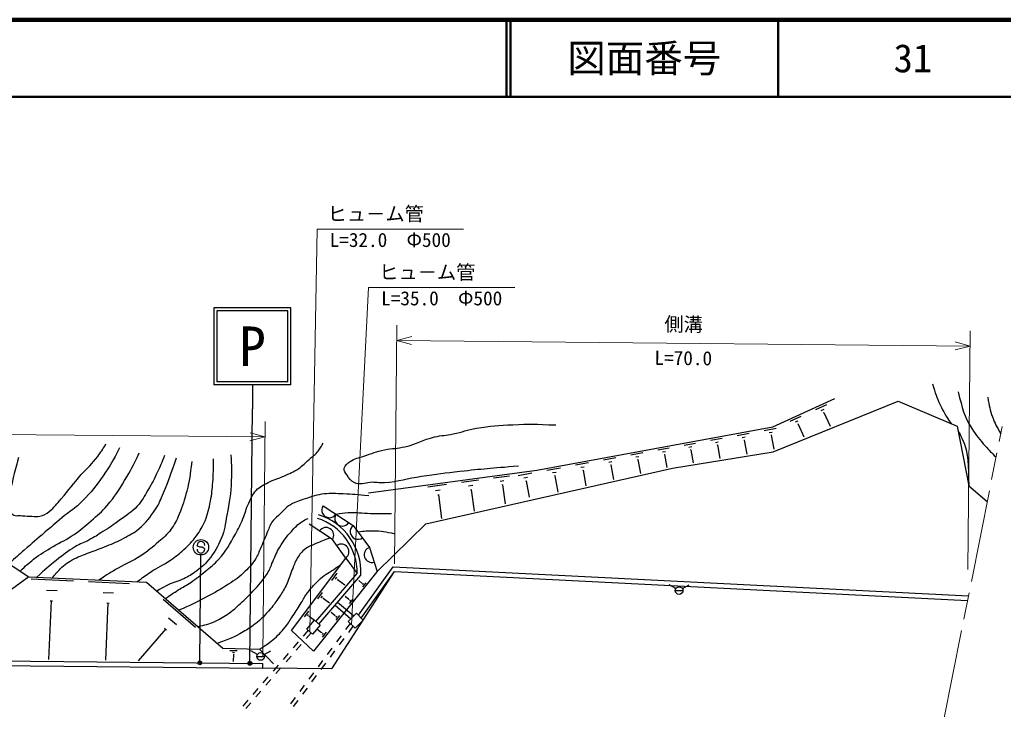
# Model space of a CAD drawing. Units: millimetres on the paper. Extents: x 40 to 680, y 20 to 380.
# Drawn here: x 445.5 to 573.2, y 290.5 to 380 of the extents above; entities that cross this region are included whole.
import ezdxf
from ezdxf.enums import TextEntityAlignment as Align

# ---------------------------------------------------------------- set-up
doc = ezdxf.new("R2010")
doc.units = ezdxf.units.MM
doc.header["$PDMODE"] = 32
doc.header["$PDSIZE"] = 0.5
doc.linetypes.add('CHAIN', pattern=[18.5, 12, -1.5, 3.5, -1.5])
for name, color, linetype, lineweight in [('S-BGD', 7, 'Continuous', 25), ('S-BMK', 2, 'CHAIN', 13), ('S-STR-HTXT', 7, 'Continuous', 13), ('S-STR-STRC', 7, 'Continuous', 25), ('S-TTL', 2, 'Continuous', 140), ('S-TTL-LINE', 7, 'Continuous', 50)]:
    doc.layers.add(name, color=color, linetype=linetype, lineweight=lineweight)
doc.layers.add('S-TTL-TXT', color=7, linetype='Continuous')
doc.styles.add('@ＭＳ ゴシック', font='')
doc.styles.add('ＭＳ ゴシック', font='')
doc.styles.get('@ＭＳ ゴシック').set_extended_font_data('@MS Gothic')
doc.styles.get('ＭＳ ゴシック').set_extended_font_data('MS Gothic')

msp = doc.modelspace()

# ---------------------------------------------------------------- linework, layer by layer
at = {"layer": 'S-BGD'}
for p, q in [((543.315, 327.138), (551.379, 330.808)), ((543.355, 323.888), (559.582, 330.474)), ((548.877, 329.395), (550.339, 330.06)), ((559.582, 330.474), (567.233, 327.241)), ((545.581, 327.894), (546.975, 328.529)), ((549.592, 329.279), (549.957, 329.445)), ((549.895, 328.976), (549.986, 329.018)), ((549.941, 328.997), (550.745, 327.229)), ((512.685, 321.541), (543.315, 327.138)), ((542.207, 326.681), (543.739, 326.961)), ((546.263, 327.784), (546.611, 327.943)), ((546.552, 327.495), (546.639, 327.535)), ((546.596, 327.515), (547.354, 325.85)), ((567.233, 327.241), (568.747, 319.506)), ((535.231, 325.406), (536.725, 325.679)), ((538.7, 326.04), (540.232, 326.32)), ((539.345, 325.762), (539.728, 325.832)), ((542.852, 326.403), (543.234, 326.473)), ((543.065, 326.047), (543.161, 326.064)), ((543.113, 326.055), (543.446, 324.233)), ((528.381, 324.155), (529.846, 324.423)), ((531.798, 324.779), (533.256, 325.045)), ((532.411, 324.515), (532.776, 324.581)), ((535.859, 325.135), (536.233, 325.203)), ((536.068, 324.787), (536.161, 324.804)), ((536.114, 324.796), (536.437, 323.03)), ((539.558, 325.406), (539.654, 325.423)), ((539.606, 325.415), (539.939, 323.593)), ((521.329, 322.866), (522.941, 323.161)), ((524.891, 323.517), (526.429, 323.798)), ((525.538, 323.238), (525.923, 323.308)), ((528.997, 323.889), (529.364, 323.956)), ((529.201, 323.548), (529.293, 323.564)), ((529.247, 323.556), (529.553, 321.88)), ((530.278, 321.788), (543.355, 323.888)), ((532.614, 324.175), (532.706, 324.192)), ((532.66, 324.184), (532.972, 322.474)), ((513.977, 321.523), (515.742, 321.846)), ((517.691, 322.202), (519.379, 322.51)), ((518.401, 321.895), (518.823, 321.973)), ((522.007, 322.574), (522.41, 322.647)), ((522.232, 322.198), (522.332, 322.217)), ((522.282, 322.208), (522.628, 320.315)), ((525.753, 322.88), (525.849, 322.898)), ((525.801, 322.889), (526.127, 321.106)), ((490.811, 318.562), (512.685, 321.541)), ((498.276, 314.554), (530.278, 321.788)), ((507.05, 320.521), (509.106, 320.802)), ((510.263, 320.844), (512.028, 321.167)), ((511.005, 320.524), (511.447, 320.605)), ((514.72, 321.203), (515.161, 321.283)), ((514.966, 320.792), (515.076, 320.812)), ((515.021, 320.802), (515.408, 318.683)), ((518.636, 321.502), (518.742, 321.522)), ((518.689, 321.512), (519.055, 319.507)), ((498.521, 319.36), (500.95, 319.691)), ((502.878, 319.953), (505.117, 320.258)), ((503.794, 319.508), (504.354, 319.584)), ((507.891, 320.112), (508.405, 320.182)), ((508.154, 319.625), (508.282, 319.642)), ((508.218, 319.633), (508.558, 317.134)), ((511.252, 320.113), (511.362, 320.133)), ((511.307, 320.123), (511.694, 318.004)), ((568.747, 319.506), (571.151, 317.465)), ((499.515, 318.877), (500.122, 318.96)), ((499.825, 318.301), (499.977, 318.322)), ((499.901, 318.311), (500.315, 315.27)), ((504.08, 318.977), (504.22, 318.996)), ((504.15, 318.987), (504.526, 316.222)), ((484.916, 316.898), (488.843, 314.343)), ((486.129, 312.523), (483.128, 314.535)), ((488.843, 314.343), (490.95, 311.502)), ((498.276, 314.554), (491.911, 308.307)), ((487.855, 310.119), (486.129, 312.523)), ((441.119, 311.337), (446.736, 307.677)), ((490.95, 311.502), (491.959, 308.355)), ((480.835, 300.711), (487.855, 310.119)), ((487.855, 310.119), (489.345, 308.101)), ((491.911, 308.307), (483.656, 298.035)), ((483.974, 301.873), (489.345, 308.101)), ((484.352, 301.547), (489.839, 307.909)), ((486.688, 308.137), (486.003, 307.219)), ((486.067, 295.745), (494.192, 308.365)), ((489.51, 302.685), (494.014, 308.975)), ((489.867, 302.325), (494.192, 308.365)), ((494.014, 308.975), (568.718, 305.212)), ((494.192, 308.365), (568.6, 304.617)), ((446.736, 307.677), (443.328, 305.215)), ((446.736, 307.677), (462.008, 306.982)), ((447.027, 307.413), (452.497, 307.164)), ((454.447, 307.076), (459.786, 306.833)), ((462.008, 306.982), (471.917, 298.399)), ((486.66, 307.622), (486.489, 307.392)), ((486.826, 307.364), (486.783, 307.307)), ((486.804, 307.336), (487.748, 306.631)), ((489.973, 306.846), (489.548, 307.188)), ((489.987, 306.863), (489.96, 306.829)), ((490.458, 306.899), (490.026, 306.361)), ((490.162, 306.805), (490.054, 306.671)), ((530.714, 306.142), (529.848, 306.642)), ((531.58, 306.142), (532.446, 306.642)), ((449.016, 305.952), (450.384, 305.89)), ((456.388, 305.65), (457.723, 305.589)), ((484.819, 305.632), (484.2, 304.803)), ((530.647, 305.892), (531.647, 305.892)), ((449.638, 304.554), (449.292, 296.945)), ((449.467, 304.562), (449.809, 304.546)), ((456.995, 304.285), (456.658, 296.87)), ((456.828, 304.293), (457.162, 304.277)), ((464.175, 304.775), (468.349, 301.159)), ((484.794, 305.167), (484.639, 304.959)), ((484.943, 304.934), (484.905, 304.882)), ((484.924, 304.908), (485.738, 304.301)), ((486.483, 304.017), (488.541, 302.242)), ((486.809, 304.395), (488.897, 302.595)), ((488.252, 304.741), (487.771, 305.128)), ((488.266, 304.759), (488.238, 304.723)), ((488.77, 304.798), (488.308, 304.224)), ((488.453, 304.698), (488.338, 304.554)), ((483.015, 303.215), (482.46, 302.471)), ((482.993, 302.797), (482.854, 302.611)), ((486.501, 302.6), (485.963, 303.032)), ((488.186, 301.89), (489.251, 302.947)), ((489.251, 302.947), (490.131, 302.059)), ((464.836, 302.376), (465.88, 301.472)), ((482.805, 300.9), (483.785, 302.036)), ((483.126, 302.588), (483.092, 302.542)), ((483.109, 302.565), (483.798, 302.051)), ((483.785, 302.036), (484.542, 301.383)), ((486.516, 302.619), (486.485, 302.581)), ((487.052, 302.66), (486.561, 302.049)), ((486.715, 302.553), (486.592, 302.401)), ((488.448, 301.626), (487.851, 300.824)), ((488.186, 301.89), (489.066, 301.003)), ((489.066, 301.003), (490.131, 302.059)), ((464.454, 300.88), (460.892, 296.768)), ((464.323, 300.993), (464.584, 300.767)), ((483.656, 298.035), (480.835, 300.711)), ((482.994, 300.737), (482.341, 299.98)), ((483.373, 300.411), (482.72, 299.653)), ((482.805, 300.9), (483.562, 300.247)), ((484.542, 301.383), (483.562, 300.247)), ((484.718, 300.421), (484.124, 300.899)), ((484.735, 300.441), (484.702, 300.4)), ((485.303, 300.484), (484.782, 299.836)), ((484.946, 300.371), (484.815, 300.209)), ((488.804, 301.267), (488.207, 300.465)), ((481.688, 299.223), (481.035, 298.465)), ((482.067, 298.896), (481.414, 298.139)), ((487.254, 300.022), (486.657, 299.219)), ((487.61, 299.662), (487.013, 298.86)), ((349.378, 297.697), (477.074, 296.434)), ((471.917, 298.399), (476.663, 298.292)), ((472.804, 298.129), (473.765, 298.108)), ((473.159, 297.881), (473.399, 297.875)), ((473.244, 297.639), (473.304, 297.637)), ((473.274, 297.638), (473.253, 296.702)), ((476.395, 297.593), (475.529, 298.093)), ((476.663, 298.292), (478.483, 296.4)), ((477.261, 297.593), (478.127, 298.093)), ((480.382, 297.708), (479.729, 296.951)), ((486.06, 298.417), (485.463, 297.615)), ((486.416, 298.058), (485.819, 297.256)), ((349.372, 297.097), (477.068, 295.834)), ((476.328, 297.343), (477.328, 297.343)), ((477.074, 296.434), (477.068, 295.834)), ((480.76, 297.382), (480.107, 296.624)), ((484.866, 296.812), (484.269, 296.01)), ((485.222, 296.453), (484.625, 295.651)), ((486.067, 295.745), (477.068, 295.834)), ((479.076, 296.194), (478.423, 295.436)), ((479.454, 295.867), (478.801, 295.11)), ((483.672, 295.208), (483.075, 294.406)), ((477.769, 294.679), (477.116, 293.922)), ((478.148, 294.352), (477.495, 293.595)), ((484.028, 294.849), (483.431, 294.047)), ((476.463, 293.164), (475.81, 292.407)), ((476.842, 292.838), (476.189, 292.081)), ((482.478, 293.603), (481.881, 292.801)), ((482.834, 293.244), (482.238, 292.442)), ((475.157, 291.65), (474.504, 290.893)), ((475.536, 291.323), (474.883, 290.566)), ((481.284, 291.999), (480.688, 291.197)), ((481.641, 291.64), (481.044, 290.838))]:
    msp.add_line(p, q, dxfattribs=at)
for centre, radius in [((531.147, 305.892), 0.5), ((476.828, 297.343), 0.5), ((475.42, 296.45), 0.15), ((475.42, 296.45), 0.12), ((475.42, 296.45), 0.09), ((475.42, 296.45), 0.06), ((475.42, 296.45), 0.03)]:
    msp.add_circle(centre, radius, dxfattribs=at)
for centre, radius, start, end in [((485.754, 316.352), 1, 146.95976, 326.95976), ((481.987, 308.237), 7.859, 357.60793, 72.69291), ((487.43, 315.262), 1, 146.95976, 326.95976), ((481.987, 308.237), 7.359, 358.94347, 72.69291), ((489.438, 313.54), 1, 126.55963, 306.55963), ((485.298, 313.08), 1, 326.1695, 146.1695), ((487.272, 310.931), 1, 305.66952, 125.66952), ((491.255, 310.549), 1, 107.77173, 287.77173)]:
    msp.add_arc(centre, radius, start, end, dxfattribs=at)
for points, knots in [([(564.044, 332.738), (564.426, 331.453), (564.549, 331.033), (565.033, 330.006), (565.504, 329.008), (565.738, 328.652), (566.46, 327.568)], [0, 0, 0, 0, 1, 1, 1, 2, 2, 2, 2]), ([(567.364, 331.678), (567.961, 329.489), (568.088, 328.596), (569.154, 326.921), (569.752, 325.981), (570.157, 325.496), (570.896, 324.661), (571.418, 324.071), (571.61, 323.868), (572.291, 323.205)], [0, 0, 0, 0, 1, 1, 1, 2, 2, 2, 3, 3, 3, 3]), ([(571.209, 330.984), (571.417, 329.799), (571.48, 329.392), (571.838, 328.429), (572.166, 327.544), (572.347, 327.215), (572.898, 326.258)], [0, 0, 0, 0, 1, 1, 1, 2, 2, 2, 2]), ([(510.273, 322.037), (506.613, 321.74), (505.644, 321.678), (502.689, 321.336), (500.745, 321.111), (499.653, 321.002), (497.719, 320.699), (495.823, 320.401), (494.788, 320.03), (492.876, 319.87), (492.156, 319.81), (491.748, 319.996), (491.028, 319.934), (490.615, 319.899), (490.395, 319.77), (489.981, 319.763), (489.571, 319.756), (489.303, 319.725), (488.945, 319.922), (488.497, 320.169), (488.296, 320.422), (488.029, 320.858), (487.829, 321.186), (487.613, 321.394), (487.671, 321.774), (487.739, 322.226), (488.083, 322.374), (488.447, 322.65), (489.039, 323.1), (489.518, 323.1), (490.219, 323.347), (491.254, 323.713), (491.834, 323.94), (492.908, 324.164), (493.924, 324.376), (494.523, 324.334), (495.536, 324.562), (497.087, 324.911), (497.851, 325.48), (499.4, 325.836), (500.329, 326.05), (500.874, 326.045), (501.809, 326.235), (503.002, 326.477), (503.638, 326.758), (504.836, 326.972), (506.667, 327.298), (507.718, 327.334), (509.576, 327.43), (511.743, 327.541), (512.51, 327.495), (515.131, 327.39)], [0, 0, 0, 0, 1, 1, 1, 2, 2, 2, 3, 3, 3, 4, 4, 4, 5, 5, 5, 6, 6, 6, 7, 7, 7, 8, 8, 8, 9, 9, 9, 10, 10, 10, 11, 11, 11, 12, 12, 12, 13, 13, 13, 14, 14, 14, 15, 15, 15, 16, 16, 16, 17, 17, 17, 17]), ([(567.347, 326.659), (567.618, 326.25), (567.676, 326.067), (567.859, 325.673), (568.885, 323.466), (568.644, 322.257), (568.747, 319.506)], [0, 0, 0, 0, 1, 1, 1, 2, 2, 2, 2]), ([(458.509, 324.432), (457.594, 322.689), (457.307, 322.141), (456.361, 320.786), (455.422, 319.441), (454.857, 318.701), (453.704, 317.535), (452.743, 316.564), (452.039, 316.205), (450.99, 315.33), (450.13, 314.613), (449.663, 314.194), (448.813, 313.464), (447.763, 312.561), (447.171, 312.058), (446.128, 311.146), (445.342, 310.459), (445.094, 310.241), (444.123, 309.379)], [0, 0, 0, 0, 1, 1, 1, 2, 2, 2, 3, 3, 3, 4, 4, 4, 5, 5, 5, 6, 6, 6, 6]), ([(445.397, 323.16), (445.014, 321.838), (444.895, 321.468), (444.661, 320.363), (444.494, 319.577), (444.351, 319.141), (444.293, 318.339), (444.264, 317.938), (444.3, 317.711), (444.33, 317.309), (444.371, 316.745), (444.15, 316.306), (444.514, 315.874), (444.853, 315.471), (445.315, 315.679), (445.838, 315.616), (446.339, 315.557), (446.623, 315.558), (447.126, 315.543), (447.528, 315.531), (447.767, 315.442), (448.156, 315.543), (448.673, 315.677), (448.957, 315.832), (449.371, 316.168), (450.049, 316.72), (450.337, 317.132), (450.916, 317.787), (451.978, 318.988), (452.479, 319.74), (453.529, 320.952), (454.341, 321.89), (454.929, 322.306), (455.663, 323.307), (456.111, 323.918), (456.271, 324.149), (456.73, 324.926)], [0, 0, 0, 0, 1, 1, 1, 2, 2, 2, 3, 3, 3, 4, 4, 4, 5, 5, 5, 6, 6, 6, 7, 7, 7, 8, 8, 8, 9, 9, 9, 10, 10, 10, 11, 11, 11, 12, 12, 12, 12]), ([(464.447, 304.87), (465.251, 305.41), (465.462, 305.554), (466.126, 305.972), (466.748, 306.364), (467.127, 306.536), (467.735, 306.949), (468.53, 307.488), (468.943, 307.836), (469.688, 308.442), (470.366, 308.994), (470.767, 309.289), (471.355, 309.936), (472.388, 311.075), (472.761, 311.884), (473.538, 313.211), (473.979, 313.965), (474.179, 314.416), (474.515, 315.222), (474.837, 315.995), (474.904, 316.475), (475.261, 317.233), (475.583, 317.915), (475.718, 318.353), (476.238, 318.899), (476.74, 319.427), (477.146, 319.593), (477.79, 319.933), (478.55, 320.335), (479.047, 320.409), (479.829, 320.766), (480.596, 321.117), (481.06, 321.264), (481.754, 321.743), (482.33, 322.141), (482.579, 322.458), (483.104, 322.921), (483.51, 323.278), (483.784, 323.432), (484.138, 323.84), (484.5, 324.256), (484.609, 324.46), (484.914, 325.018)], [0, 0, 0, 0, 1, 1, 1, 2, 2, 2, 3, 3, 3, 4, 4, 4, 5, 5, 5, 6, 6, 6, 7, 7, 7, 8, 8, 8, 9, 9, 9, 10, 10, 10, 11, 11, 11, 12, 12, 12, 13, 13, 13, 14, 14, 14, 14]), ([(445.586, 308.426), (446.374, 309.178), (446.625, 309.4), (447.344, 309.959), (448.269, 310.68), (448.86, 310.984), (449.859, 311.599), (450.913, 312.247), (451.58, 312.484), (452.601, 313.182), (453.515, 313.807), (453.974, 314.232), (454.806, 314.963), (455.651, 315.705), (456.165, 316.088), (456.898, 316.941), (457.905, 318.115), (458.352, 318.873), (459.159, 320.192), (459.982, 321.536), (460.228, 322.047), (461.053, 323.754)], [0, 0, 0, 0, 1, 1, 1, 2, 2, 2, 3, 3, 3, 4, 4, 4, 5, 5, 5, 6, 6, 6, 7, 7, 7, 7]), ([(464.332, 323.415), (463.93, 322.397), (463.811, 322.109), (463.428, 321.295), (462.986, 320.356), (462.718, 319.837), (462.184, 318.948), (461.679, 318.108), (461.466, 317.575), (460.799, 316.857), (460.019, 316.016), (459.432, 315.7), (458.509, 315.019), (457.684, 314.41), (457.195, 314.105), (456.333, 313.549), (455.637, 313.101), (455.251, 312.841), (454.523, 312.447), (453.855, 312.085), (453.425, 311.987), (452.771, 311.599), (451.744, 310.988), (451.224, 310.554), (450.283, 309.818), (449.256, 309.014), (448.923, 308.701), (447.758, 307.63)], [0, 0, 0, 0, 1, 1, 1, 2, 2, 2, 3, 3, 3, 4, 4, 4, 5, 5, 5, 6, 6, 6, 7, 7, 7, 8, 8, 8, 9, 9, 9, 9]), ([(449.778, 307.538), (450.201, 308.103), (450.361, 308.285), (450.795, 308.707), (451.425, 309.321), (451.844, 309.613), (452.62, 310.026), (453.363, 310.421), (453.832, 310.53), (454.615, 310.837), (455.482, 311.178), (455.987, 311.321), (456.846, 311.682), (457.717, 312.048), (458.208, 312.254), (459.043, 312.696), (459.84, 313.118), (460.309, 313.338), (461.004, 313.913), (462.006, 314.744), (462.418, 315.384), (463.167, 316.449), (463.697, 317.202), (463.805, 317.737), (464.181, 318.578), (464.953, 320.302), (465.13, 320.937), (465.872, 323.108)], [0, 0, 0, 0, 1, 1, 1, 2, 2, 2, 3, 3, 3, 4, 4, 4, 5, 5, 5, 6, 6, 6, 7, 7, 7, 8, 8, 8, 9, 9, 9, 9]), ([(472.937, 323.514), (473.04, 321.973), (473.049, 321.494), (473.004, 320.201), (472.942, 318.418), (472.767, 317.422), (472.43, 315.671), (472.2, 314.482), (472.173, 313.77), (471.686, 312.662), (471.181, 311.514), (470.846, 310.871), (470.063, 309.89), (469.474, 309.152), (469.035, 308.823), (468.272, 308.268), (467.66, 307.823), (467.268, 307.639), (466.581, 307.321), (465.807, 306.964), (465.312, 306.9), (464.553, 306.51), (464.071, 306.263), (463.897, 306.167), (463.351, 305.819)], [0, 0, 0, 0, 1, 1, 1, 2, 2, 2, 3, 3, 3, 4, 4, 4, 5, 5, 5, 6, 6, 6, 7, 7, 7, 8, 8, 8, 8]), ([(467.866, 322.635), (467.651, 320.843), (467.602, 320.28), (467.224, 318.815), (466.914, 317.618), (466.725, 316.945), (466.243, 315.806), (465.898, 314.99), (465.69, 314.523), (465.162, 313.812), (464.638, 313.107), (464.229, 312.806), (463.573, 312.223), (462.708, 311.454), (462.206, 311.035), (461.24, 310.398), (460.15, 309.679), (459.426, 309.469), (458.299, 308.809), (457.316, 308.232), (456.992, 308.026), (455.824, 307.263)], [0, 0, 0, 0, 1, 1, 1, 2, 2, 2, 3, 3, 3, 4, 4, 4, 5, 5, 5, 6, 6, 6, 7, 7, 7, 7]), ([(460.756, 307.039), (461.581, 307.661), (461.819, 307.83), (462.525, 308.302), (463.509, 308.96), (464.146, 309.194), (465.128, 309.857), (465.837, 310.335), (466.22, 310.632), (466.852, 311.209), (467.549, 311.845), (467.914, 312.241), (468.474, 313), (468.998, 313.709), (469.247, 314.15), (469.59, 314.961), (469.991, 315.908), (470.089, 316.49), (470.3, 317.496), (470.499, 318.447), (470.526, 318.996), (470.604, 319.964), (470.7, 321.149), (470.686, 321.569), (470.672, 323.007)], [0, 0, 0, 0, 1, 1, 1, 2, 2, 2, 3, 3, 3, 4, 4, 4, 5, 5, 5, 6, 6, 6, 7, 7, 7, 8, 8, 8, 8]), ([(490.843, 318.181), (489.273, 318.343), (488.831, 318.401), (487.536, 318.439), (486.577, 318.468), (486.034, 318.54), (485.081, 318.439), (484.075, 318.333), (483.536, 318.105), (482.574, 317.793), (481.82, 317.549), (481.378, 317.434), (480.688, 317.044), (479.967, 316.635), (479.71, 316.196), (479.112, 315.623), (478.777, 315.302), (478.549, 315.151), (478.285, 314.77), (477.937, 314.269), (477.885, 313.907), (477.639, 313.349), (477.286, 312.546), (477.13, 312.077), (476.76, 311.281), (476.5, 310.721), (476.408, 310.374), (476.063, 309.86), (475.576, 309.136), (475.224, 308.78), (474.59, 308.181), (473.781, 307.417), (473.22, 307.111), (472.29, 306.501), (471.232, 305.807), (470.594, 305.488), (469.474, 304.899), (468.222, 304.242), (467.779, 304.049), (466.205, 303.347)], [0, 0, 0, 0, 1, 1, 1, 2, 2, 2, 3, 3, 3, 4, 4, 4, 5, 5, 5, 6, 6, 6, 7, 7, 7, 8, 8, 8, 9, 9, 9, 10, 10, 10, 11, 11, 11, 12, 12, 12, 13, 13, 13, 13]), ([(486.592, 315.807), (487.313, 315.937), (487.543, 315.958), (488.158, 316.008), (489.3, 316.1), (489.944, 315.927), (491.089, 315.909), (492.157, 315.892), (492.505, 315.895), (493.823, 315.909)], [0, 0, 0, 0, 1, 1, 1, 2, 2, 2, 3, 3, 3, 3]), ([(468.668, 301.213), (469.682, 301.453), (470.033, 301.532), (470.848, 301.894), (471.624, 302.237), (472.036, 302.49), (472.73, 302.977), (473.441, 303.476), (473.771, 303.846), (474.413, 304.431), (474.977, 304.946), (475.289, 305.241), (475.81, 305.8), (476.604, 306.651), (477.054, 307.136), (477.692, 308.109), (478.047, 308.651), (478.102, 309.033), (478.376, 309.621), (478.725, 310.37), (478.862, 310.822), (479.288, 311.531), (479.802, 312.384), (480.14, 312.838), (480.799, 313.584), (481.285, 314.133), (481.577, 314.445), (482.197, 314.839), (482.487, 315.023), (482.603, 315.097), (482.966, 315.266)], [0, 0, 0, 0, 1, 1, 1, 2, 2, 2, 3, 3, 3, 4, 4, 4, 5, 5, 5, 6, 6, 6, 7, 7, 7, 8, 8, 8, 9, 9, 9, 10, 10, 10, 10]), ([(489.465, 313.505), (490.333, 313.642), (490.633, 313.664), (491.386, 313.669), (492.512, 313.677), (492.956, 313.545), (494.241, 313.272)], [0, 0, 0, 0, 1, 1, 1, 2, 2, 2, 2]), ([(485.82, 312.731), (484.942, 312.398), (484.692, 312.31), (483.993, 311.987), (483.45, 311.736), (483.102, 311.662), (482.624, 311.303), (482.126, 310.928), (481.897, 310.635), (481.569, 310.105), (481.218, 309.537), (481.141, 309.155), (480.885, 308.537), (480.569, 307.775), (480.482, 307.309), (480.115, 306.57), (479.804, 305.943), (479.587, 305.614), (479.203, 305.03), (478.8, 304.418), (478.575, 304.069), (478.091, 303.519), (477.357, 302.686), (476.949, 302.197), (476.066, 301.523), (475.504, 301.094), (475.162, 300.887), (474.555, 300.525), (473.319, 299.787), (472.779, 299.641), (471.183, 299.035)], [0, 0, 0, 0, 1, 1, 1, 2, 2, 2, 3, 3, 3, 4, 4, 4, 5, 5, 5, 6, 6, 6, 7, 7, 7, 8, 8, 8, 9, 9, 9, 10, 10, 10, 10]), ([(476.663, 298.292), (477.496, 298.795), (477.77, 298.967), (478.404, 299.498), (479.093, 300.075), (479.429, 300.46), (480.001, 301.152), (480.44, 301.683), (480.618, 302.032), (480.999, 302.606), (481.437, 303.265), (481.662, 303.648), (482.083, 304.317), (482.397, 304.817), (482.518, 305.135), (482.881, 305.6), (483.486, 306.378), (483.853, 306.801), (484.592, 307.454), (485.282, 308.063), (485.783, 308.257), (486.531, 308.794), (486.817, 308.999), (486.909, 309.064), (487.261, 309.323)], [0, 0, 0, 0, 1, 1, 1, 2, 2, 2, 3, 3, 3, 4, 4, 4, 5, 5, 5, 6, 6, 6, 7, 7, 7, 8, 8, 8, 8])]:
    msp.add_open_spline(points, degree=3, knots=knots, dxfattribs=at)
msp.add_point((475.42, 296.45), dxfattribs=at)
at = {"layer": 'S-BMK'}
msp.add_line((565.486, 288.942), (573.084, 327.195), dxfattribs=at)
at = {"layer": 'S-STR-HTXT'}
for p, q in [((484.136, 352.827), (483.184, 300.574)), ((484.136, 352.827), (503.136, 352.827)), ((488.626, 301.447), (490.822, 345.25)), ((490.822, 345.25), (509.822, 345.25)), ((494.202, 309.365), (494.509, 340.364)), ((496.426, 338.862), (494.489, 338.364)), ((568.639, 308.629), (568.946, 339.627)), ((568.926, 337.627), (494.489, 338.364)), ((494.489, 338.364), (496.416, 337.827)), ((566.989, 337.129), (568.926, 337.627)), ((568.926, 337.627), (566.999, 338.164)), ((259.375, 327.989), (477.364, 325.832)), ((477.084, 297.434), (477.384, 327.832)), ((475.428, 325.334), (477.364, 325.832)), ((477.364, 325.832), (475.438, 326.369))]:
    msp.add_line(p, q, dxfattribs=at)
at = {"layer": 'S-STR-STRC'}
for p, q in [((480.747, 342.613), (470.747, 342.613)), ((470.747, 342.613), (470.747, 332.613)), ((480.746, 332.614), (480.747, 342.613)), ((480.354, 342.22), (471.139, 342.22)), ((471.139, 342.22), (471.139, 333.006)), ((480.353, 333.006), (480.354, 342.22)), ((480.747, 332.613), (470.747, 332.613)), ((480.353, 333.006), (471.139, 333.006)), ((475.747, 332.613), (475.747, 329.47)), ((475.421, 296.6), (475.747, 329.47)), ((468.665, 311.654), (468.565, 311.772)), ((468.91, 311.515), (468.665, 311.654)), ((469.21, 311.513), (468.91, 311.515)), ((468.913, 296.665), (469.05, 310.514)), ((469.456, 311.401), (469.21, 311.513)), ((469.562, 311.265), (469.456, 311.401))]:
    msp.add_line(p, q, dxfattribs=at)
for centre, radius in [((469.06, 311.514), 1), ((468.912, 296.515), 0.15), ((468.912, 296.515), 0.12), ((468.912, 296.515), 0.09), ((468.912, 296.515), 0.06), ((468.912, 296.515), 0.03)]:
    msp.add_circle(centre, radius, dxfattribs=at)
for centre, start, end in [((469.065, 311.769), 359.55488, 179.55488), ((469.062, 311.269), 179.55488, 359.55488)]:
    msp.add_arc(centre, 0.5, start, end, dxfattribs=at)
msp.add_point((468.912, 296.515), dxfattribs=at)
at = {"layer": 'S-TTL'}
msp.add_line((680, 380), (40, 380), dxfattribs=at)
at = {"layer": 'S-TTL-LINE'}
for p, q in [((508.747, 380), (508.747, 370)), ((509.247, 380), (509.247, 370)), ((543.997, 380), (543.997, 370)), ((40, 370), (680, 370))]:
    msp.add_line(p, q, dxfattribs=at)

# ---------------------------------------------------------------- texts
at = {"layer": 'S-STR-HTXT', "style": 'ＭＳ ゴシック'}
for p in [(485.511, 353.327), (492.197, 345.75)]:
    msp.add_text('ヒュ－ム管', height=1.833, dxfattribs=at).set_placement(p, align=Align.BOTTOM_LEFT)
for s, p in [('L=32.0\u3000Φ500', (493.636, 352.327)), ('L=35.0\u3000Φ500', (500.322, 344.75))]:
    msp.add_text(s, height=1.833, dxfattribs=at).set_placement(p, align=Align.TOP_CENTER)
msp.add_text('側溝', height=1.833, rotation=359.433, dxfattribs=at).set_placement((531.718, 338.995), align=Align.BOTTOM_CENTER)
at = {"layer": 'S-STR-HTXT', "style": '@ＭＳ ゴシック'}
msp.add_text('L=70.0', height=1.833, rotation=359.433, dxfattribs=at).set_placement((531.698, 336.996), align=Align.TOP_CENTER)
at = {"layer": 'S-STR-STRC', "style": 'ＭＳ ゴシック'}
msp.add_text('P', height=5.132, dxfattribs=at).set_placement((475.747, 337.613), align=Align.MIDDLE_CENTER)
at = {"layer": 'S-TTL-TXT', "style": 'ＭＳ ゴシック'}
for s, p in [('図面番号', (526.622, 375)), ('31', (561.497, 375))]:
    msp.add_text(s, height=3.666, dxfattribs=at).set_placement(p, align=Align.MIDDLE_CENTER)

doc.saveas('drawing.dxf')
